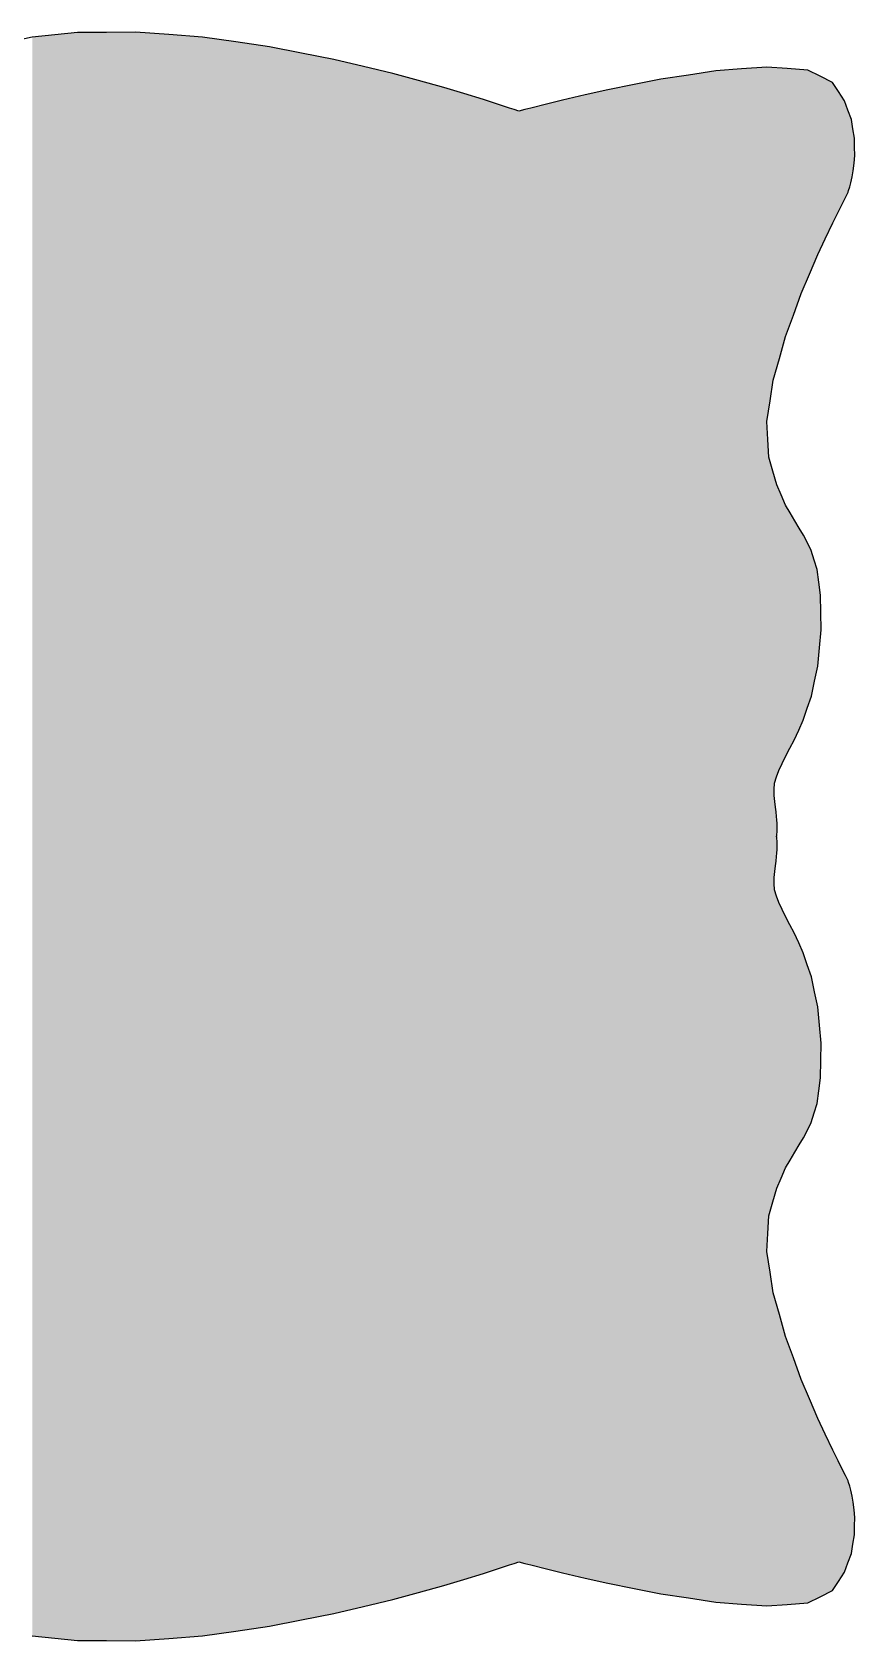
# Model space of a CAD drawing. Extents: x 1.2 to 34.4, y 1.2 to 34.1.
# Drawn here: x 17.61 to 34.42, y 1.2 to 34.08 of the extents above; entities that cross this region are included whole.
import ezdxf

# ---------------------------------------------------------------- set-up
doc = ezdxf.new("R2010")
doc.units = 0
doc.layers.add('LAYER_1', color=7, linetype='CONTINUOUS')

# ---------------------------------------------------------------- blocks, each defined once
blk = doc.blocks.new('*U2')
at = {"layer": 'LAYER_1', "color": 7}
for points in [[(18.07, 1.253), (17.607, 33.978), (18.07, 34.025)], [(17.607, 1.3), (17.607, 33.978), (18.07, 1.253)], [(18.534, 1.206), (18.07, 34.025), (18.534, 34.071)], [(18.07, 1.253), (18.07, 34.025), (18.534, 1.206)], [(19.127, 1.202), (18.534, 34.071), (19.127, 34.076)], [(18.534, 1.206), (18.534, 34.071), (19.127, 1.202)], [(19.72, 1.198), (19.127, 34.076), (19.72, 34.08)], [(19.127, 1.202), (19.127, 34.076), (19.72, 1.198)], [(19.72, 1.198), (19.72, 34.08), (20.402, 1.248)], [(20.402, 1.248), (19.72, 34.08), (20.402, 34.03)], [(20.402, 1.248), (20.402, 34.03), (21.084, 1.298)], [(21.084, 1.298), (20.402, 34.03), (21.084, 33.98)], [(21.084, 1.298), (21.084, 33.98), (21.769, 1.396)], [(21.769, 1.396), (21.084, 33.98), (21.769, 33.881)], [(21.769, 1.396), (21.769, 33.881), (22.453, 1.495)], [(22.453, 1.495), (21.769, 33.881), (22.453, 33.783)], [(22.453, 1.495), (22.453, 33.783), (23.112, 1.625)], [(23.112, 1.625), (22.453, 33.783), (23.112, 33.652)], [(23.112, 1.625), (23.112, 33.652), (23.771, 1.756)], [(23.771, 1.756), (23.112, 33.652), (23.771, 33.522)], [(23.771, 1.756), (23.771, 33.522), (24.374, 1.9)], [(24.374, 1.9), (23.771, 33.522), (24.374, 33.377)], [(24.374, 1.9), (24.374, 33.377), (24.978, 2.045)], [(24.978, 2.045), (24.374, 33.377), (24.978, 33.233)], [(24.978, 2.045), (24.978, 33.233), (25.498, 2.188)], [(25.498, 2.188), (24.978, 33.233), (25.498, 33.09)], [(31.578, 1.989), (31.015, 33.204), (31.578, 33.289)], [(32.098, 1.95), (31.578, 33.289), (32.098, 33.328)], [(31.578, 1.989), (31.578, 33.289), (32.098, 1.95)], [(32.618, 1.912), (32.098, 33.328), (32.618, 33.366)], [(32.098, 1.95), (32.098, 33.328), (32.618, 1.912)], [(32.618, 1.912), (32.618, 33.366), (32.619, 1.912)], [(32.619, 1.912), (32.618, 33.366), (32.619, 33.366)], [(32.619, 26.12), (32.619, 33.366), (32.64, 26.259)], [(32.64, 26.259), (32.619, 33.366), (32.64, 33.365)], [(32.64, 26.259), (32.64, 33.365), (32.661, 26.397)], [(32.661, 26.397), (32.64, 33.365), (32.661, 33.363)], [(32.661, 26.397), (32.661, 33.363), (32.683, 26.542)], [(32.683, 26.542), (32.661, 33.363), (32.683, 33.361)], [(32.683, 26.542), (32.683, 33.361), (32.741, 26.92)], [(32.741, 26.92), (32.683, 33.361), (32.741, 33.357)], [(32.741, 26.92), (32.741, 33.357), (32.748, 26.965)], [(32.748, 26.965), (32.741, 33.357), (32.748, 33.356)], [(32.748, 26.965), (32.748, 33.356), (32.765, 27.024)], [(32.765, 27.024), (32.748, 33.356), (32.765, 33.355)], [(32.765, 27.024), (32.765, 33.355), (32.769, 27.039)], [(32.769, 27.039), (32.765, 33.355), (32.769, 33.355)], [(32.769, 27.039), (32.769, 33.355), (32.773, 27.053)], [(32.773, 27.053), (32.769, 33.355), (32.773, 33.354)], [(32.773, 27.053), (32.773, 33.354), (32.781, 27.081)], [(32.781, 27.081), (32.773, 33.354), (32.781, 33.354)], [(32.781, 27.081), (32.781, 33.354), (32.797, 27.138)], [(32.797, 27.138), (32.781, 33.354), (32.797, 33.353)], [(32.797, 27.138), (32.797, 33.353), (32.807, 27.173)], [(32.807, 27.173), (32.797, 33.353), (32.807, 33.352)], [(32.807, 27.173), (32.807, 33.352), (32.817, 27.208)], [(32.817, 27.208), (32.807, 33.352), (32.817, 33.351)], [(32.817, 27.208), (32.817, 33.351), (32.817, 27.208)], [(32.817, 27.208), (32.817, 33.351), (32.817, 33.351)], [(32.817, 27.208), (32.817, 33.351), (32.817, 27.209)], [(32.817, 27.209), (32.817, 33.351), (32.817, 33.351)], [(32.817, 27.209), (32.817, 33.351), (32.818, 27.212)], [(32.818, 27.212), (32.817, 33.351), (32.818, 33.351)], [(32.818, 27.212), (32.818, 33.351), (32.819, 27.215)], [(32.819, 27.215), (32.818, 33.351), (32.819, 33.351)], [(32.819, 27.215), (32.819, 33.351), (32.821, 27.223)], [(32.821, 27.223), (32.819, 33.351), (32.821, 33.351)], [(32.821, 27.223), (32.821, 33.351), (32.822, 27.227)], [(32.822, 27.227), (32.821, 33.351), (32.822, 33.351)], [(32.822, 27.227), (32.822, 33.351), (32.822, 27.227)], [(32.822, 27.227), (32.822, 33.351), (32.822, 33.351)], [(32.822, 27.227), (32.822, 33.351), (32.823, 27.231)], [(32.823, 27.231), (32.822, 33.351), (32.823, 33.351)], [(32.823, 27.231), (32.823, 33.351), (32.825, 27.239)], [(32.825, 27.239), (32.823, 33.351), (32.825, 33.35)], [(32.825, 27.239), (32.825, 33.35), (32.827, 27.245)], [(32.827, 27.245), (32.825, 33.35), (32.827, 33.35)], [(32.827, 27.245), (32.827, 33.35), (32.828, 27.247)], [(32.828, 27.247), (32.827, 33.35), (32.828, 33.35)], [(32.828, 27.247), (32.828, 33.35), (32.828, 27.25)], [(32.828, 27.25), (32.828, 33.35), (32.828, 33.35)], [(32.828, 27.25), (32.828, 33.35), (32.829, 27.251)], [(32.829, 27.251), (32.828, 33.35), (32.829, 33.35)], [(32.829, 27.251), (32.829, 33.35), (32.83, 27.255)], [(32.83, 27.255), (32.829, 33.35), (32.83, 33.35)], [(32.83, 27.255), (32.83, 33.35), (32.86, 27.364)], [(32.86, 27.364), (32.83, 33.35), (32.86, 33.348)], [(32.86, 27.364), (32.86, 33.348), (32.874, 27.412)], [(32.874, 27.412), (32.86, 33.348), (32.874, 33.347)], [(32.874, 27.412), (32.874, 33.347), (32.912, 27.549)], [(32.912, 27.549), (32.874, 33.347), (32.912, 33.344)], [(32.912, 27.549), (32.912, 33.344), (32.931, 27.617)], [(32.931, 27.617), (32.912, 33.344), (32.931, 33.342)], [(32.931, 27.617), (32.931, 33.342), (32.999, 27.859)], [(32.999, 27.859), (32.931, 33.342), (32.999, 33.337)], [(32.999, 27.859), (32.999, 33.337), (33.002, 27.868)], [(33.002, 27.868), (32.999, 33.337), (33.002, 33.337)], [(33.002, 27.868), (33.002, 33.337), (33.002, 27.868)], [(33.002, 27.868), (33.002, 33.337), (33.002, 33.337)], [(33.002, 27.868), (33.002, 33.337), (33.035, 27.957)], [(33.035, 27.957), (33.002, 33.337), (33.035, 33.335)], [(33.035, 27.957), (33.035, 33.335), (33.09, 28.107)], [(33.09, 28.107), (33.035, 33.335), (33.09, 33.331)], [(33.09, 28.107), (33.09, 33.331), (33.096, 28.124)], [(33.096, 28.124), (33.09, 33.331), (33.096, 33.33)], [(33.096, 28.124), (33.096, 33.33), (33.159, 28.298)], [(33.159, 28.298), (33.096, 33.33), (33.159, 33.325)], [(33.159, 28.298), (33.159, 33.325), (33.177, 28.346)], [(33.177, 28.346), (33.159, 33.325), (33.177, 33.324)], [(33.177, 28.346), (33.177, 33.324), (33.189, 28.38)], [(33.189, 28.38), (33.177, 33.324), (33.189, 33.323)], [(33.189, 28.38), (33.189, 33.323), (33.268, 28.597)], [(33.268, 28.597), (33.189, 33.323), (33.268, 33.317)], [(33.268, 28.597), (33.268, 33.317), (33.279, 28.625)], [(33.279, 28.625), (33.268, 33.317), (33.279, 33.316)], [(33.279, 28.625), (33.279, 33.316), (33.319, 28.737)], [(33.319, 28.737), (33.279, 33.316), (33.319, 33.313)], [(33.319, 28.737), (33.319, 33.313), (33.359, 28.832)], [(33.359, 28.832), (33.319, 33.313), (33.359, 33.31)], [(33.359, 28.832), (33.359, 33.31), (33.368, 28.852)], [(33.368, 28.852), (33.359, 33.31), (33.368, 33.31)], [(33.368, 28.852), (33.368, 33.31), (33.443, 29.029)], [(33.443, 29.029), (33.368, 33.31), (33.443, 33.304)], [(33.443, 29.029), (33.443, 33.304), (33.446, 29.036)], [(33.446, 29.036), (33.443, 33.304), (33.446, 33.304)], [(33.446, 29.036), (33.446, 33.304), (33.452, 29.049)], [(33.452, 29.049), (33.446, 33.304), (33.452, 33.303)], [(33.452, 29.049), (33.452, 33.303), (33.489, 29.136)], [(33.489, 29.136), (33.452, 33.303), (33.489, 33.285)], [(33.489, 29.136), (33.489, 33.285), (33.525, 29.221)], [(33.525, 29.221), (33.489, 33.285), (33.525, 33.267)], [(33.525, 29.221), (33.525, 33.267), (33.527, 29.227)], [(33.527, 29.227), (33.525, 33.267), (33.527, 33.266)], [(33.527, 29.227), (33.527, 33.266), (33.585, 29.364)], [(33.585, 29.364), (33.527, 33.266), (33.585, 33.237)], [(33.585, 29.364), (33.585, 33.237), (33.592, 29.379)], [(33.592, 29.379), (33.585, 33.237), (33.592, 33.234)], [(33.592, 29.379), (33.592, 33.234), (33.646, 29.506)], [(33.646, 29.506), (33.592, 33.234), (33.646, 33.207)], [(25.498, 2.188), (25.498, 33.09), (26.017, 2.33)], [(26.017, 2.33), (25.498, 33.09), (26.017, 32.948)], [(26.017, 2.33), (26.017, 32.948), (26.424, 2.453)], [(26.424, 2.453), (26.017, 32.948), (26.424, 32.825)], [(29.367, 2.373), (28.903, 32.798), (29.367, 32.904)], [(29.91, 2.266), (29.367, 32.904), (29.91, 33.012)], [(29.367, 2.373), (29.367, 32.904), (29.91, 2.266)], [(30.453, 2.159), (29.91, 33.012), (30.453, 33.119)], [(29.91, 2.266), (29.91, 33.012), (30.453, 2.159)], [(31.015, 2.074), (30.453, 33.119), (31.015, 33.204)], [(30.453, 2.159), (30.453, 33.119), (31.015, 2.074)], [(31.015, 2.074), (31.015, 33.204), (31.578, 1.989)], [(33.646, 29.506), (33.646, 33.207), (33.657, 29.532)], [(33.657, 29.532), (33.646, 33.207), (33.657, 33.202)], [(33.657, 29.532), (33.657, 33.202), (33.658, 29.534)], [(33.658, 29.534), (33.657, 33.202), (33.658, 33.201)], [(33.658, 29.534), (33.658, 33.201), (33.682, 29.585)], [(33.682, 29.585), (33.658, 33.201), (33.682, 33.189)], [(33.682, 29.585), (33.682, 33.189), (33.691, 29.604)], [(33.691, 29.604), (33.682, 33.189), (33.691, 33.185)], [(33.691, 29.604), (33.691, 33.185), (33.705, 29.634)], [(33.705, 29.634), (33.691, 33.185), (33.705, 33.178)], [(33.705, 29.634), (33.705, 33.178), (33.717, 29.66)], [(33.717, 29.66), (33.705, 33.178), (33.717, 33.172)], [(33.717, 29.66), (33.717, 33.172), (33.721, 29.668)], [(33.721, 29.668), (33.717, 33.172), (33.721, 33.17)], [(33.721, 29.668), (33.721, 33.17), (33.725, 29.676)], [(33.725, 29.676), (33.721, 33.17), (33.725, 33.168)], [(33.725, 29.676), (33.725, 33.168), (33.811, 29.859)], [(33.811, 29.859), (33.725, 33.168), (33.811, 33.125)], [(33.811, 29.859), (33.811, 33.125), (33.958, 30.173)], [(33.958, 30.173), (33.811, 33.125), (33.958, 33.052)], [(33.958, 30.173), (33.958, 33.052), (33.963, 30.184)], [(33.963, 30.184), (33.958, 33.052), (33.963, 33.044)], [(33.963, 30.184), (33.963, 33.044), (34.074, 30.403)], [(34.074, 30.403), (33.963, 33.044), (34.074, 32.875)], [(26.424, 2.453), (26.424, 32.825), (26.831, 2.575)], [(26.831, 2.575), (26.424, 32.825), (26.831, 32.702)], [(26.831, 2.575), (26.831, 32.702), (27.097, 2.662)], [(27.097, 2.662), (26.831, 32.702), (27.097, 32.616)], [(27.097, 2.662), (27.097, 32.616), (27.362, 2.748)], [(27.362, 2.748), (27.097, 32.616), (27.362, 32.53)], [(28.117, 2.667), (27.794, 32.53), (28.117, 32.611)], [(28.44, 2.586), (28.117, 32.611), (28.44, 32.692)], [(28.117, 2.667), (28.117, 32.611), (28.44, 2.586)], [(28.903, 2.48), (28.44, 32.692), (28.903, 32.798)], [(28.44, 2.586), (28.44, 32.692), (28.903, 2.48)], [(28.903, 2.48), (28.903, 32.798), (29.367, 2.373)], [(34.074, 30.403), (34.074, 32.875), (34.08, 30.416)], [(34.08, 30.416), (34.074, 32.875), (34.08, 32.866)], [(34.08, 30.416), (34.08, 32.866), (34.184, 30.622)], [(34.184, 30.622), (34.08, 32.866), (34.184, 32.707)], [(34.184, 30.622), (34.184, 32.707), (34.202, 30.657)], [(34.202, 30.657), (34.184, 32.707), (34.202, 32.679)], [(34.202, 30.657), (34.202, 32.679), (34.227, 30.703)], [(34.227, 30.703), (34.202, 32.679), (34.227, 32.613)], [(34.227, 30.703), (34.227, 32.613), (34.269, 30.783)], [(34.269, 30.783), (34.227, 32.613), (34.269, 32.499)], [(27.362, 2.748), (27.362, 32.53), (27.457, 2.78)], [(27.457, 2.78), (27.362, 32.53), (27.457, 32.498)], [(27.457, 2.78), (27.457, 32.498), (27.552, 2.813)], [(27.552, 2.813), (27.457, 32.498), (27.552, 32.465)], [(27.673, 2.78), (27.552, 32.465), (27.673, 32.497)], [(27.552, 2.813), (27.552, 32.465), (27.673, 2.78)], [(27.794, 2.748), (27.673, 32.497), (27.794, 32.53)], [(27.673, 2.78), (27.673, 32.497), (27.794, 2.748)], [(27.794, 2.748), (27.794, 32.53), (28.117, 2.667)], [(34.269, 30.783), (34.269, 32.499), (34.274, 30.797)], [(34.274, 30.797), (34.269, 32.499), (34.274, 32.486)], [(34.274, 30.797), (34.274, 32.486), (34.279, 30.812)], [(34.279, 30.812), (34.274, 32.486), (34.279, 32.472)], [(34.279, 30.812), (34.279, 32.472), (34.289, 30.841)], [(34.289, 30.841), (34.279, 32.472), (34.289, 32.446)], [(34.289, 30.841), (34.289, 32.446), (34.311, 30.922)], [(34.311, 30.922), (34.289, 32.446), (34.311, 32.385)], [(34.311, 30.922), (34.311, 32.385), (34.334, 31.002)], [(34.334, 31.002), (34.311, 32.385), (34.334, 32.325)], [(34.334, 31.002), (34.334, 32.325), (34.346, 31.063)], [(34.346, 31.063), (34.334, 32.325), (34.346, 32.292)], [(34.346, 31.063), (34.346, 32.292), (34.358, 31.125)], [(34.358, 31.125), (34.346, 32.292), (34.358, 32.219)], [(34.358, 31.125), (34.358, 32.219), (34.378, 31.223)], [(34.378, 31.223), (34.358, 32.219), (34.378, 32.102)], [(34.378, 31.223), (34.378, 32.102), (34.383, 31.248)], [(34.383, 31.248), (34.378, 32.102), (34.383, 32.073)], [(34.383, 31.248), (34.383, 32.073), (34.399, 31.402)], [(34.399, 31.402), (34.383, 32.073), (34.399, 31.977)], [(34.399, 31.402), (34.399, 31.977), (34.41, 31.506)], [(34.41, 31.506), (34.399, 31.977), (34.41, 31.912)], [(34.41, 31.506), (34.41, 31.912), (34.412, 31.532)], [(34.412, 31.532), (34.41, 31.912), (34.412, 31.735)], [(34.412, 31.532), (34.412, 31.735), (34.415, 31.557)], [(32.619, 9.158), (32.619, 26.12), (32.64, 9.523)], [(32.64, 9.523), (32.619, 26.12), (32.64, 25.755)], [(32.64, 9.523), (32.64, 25.755), (32.661, 9.888)], [(32.661, 9.888), (32.64, 25.755), (32.661, 25.39)], [(32.661, 9.888), (32.661, 25.39), (32.683, 9.966)], [(32.683, 9.966), (32.661, 25.39), (32.683, 25.312)], [(32.683, 9.966), (32.683, 25.312), (32.741, 10.168)], [(32.741, 10.168), (32.683, 25.312), (32.741, 25.11)], [(32.741, 10.168), (32.741, 25.11), (32.748, 10.192)], [(32.748, 10.192), (32.741, 25.11), (32.748, 25.086)], [(32.748, 10.192), (32.748, 25.086), (32.765, 10.25)], [(32.765, 10.25), (32.748, 25.086), (32.765, 25.028)], [(32.765, 18.475), (32.765, 25.028), (32.769, 18.602)], [(32.769, 18.602), (32.765, 25.028), (32.769, 25.014)], [(32.769, 18.602), (32.769, 25.014), (32.773, 18.73)], [(32.773, 18.73), (32.769, 25.014), (32.773, 24.999)], [(32.773, 18.73), (32.773, 24.999), (32.781, 18.753)], [(32.781, 18.753), (32.773, 24.999), (32.781, 24.972)], [(32.781, 18.753), (32.781, 24.972), (32.797, 18.801)], [(32.797, 18.801), (32.781, 24.972), (32.797, 24.916)], [(32.797, 18.801), (32.797, 24.916), (32.807, 18.83)], [(32.807, 18.83), (32.797, 24.916), (32.807, 24.882)], [(32.807, 18.83), (32.807, 24.882), (32.817, 18.859)], [(32.817, 18.859), (32.807, 24.882), (32.817, 24.848)], [(32.817, 18.859), (32.817, 24.848), (32.817, 18.86)], [(32.817, 18.86), (32.817, 24.848), (32.817, 24.848)], [(32.817, 18.86), (32.817, 24.848), (32.817, 18.86)], [(32.817, 18.86), (32.817, 24.848), (32.817, 24.847)], [(32.817, 18.86), (32.817, 24.847), (32.818, 18.862)], [(32.818, 18.862), (32.817, 24.847), (32.818, 24.845)], [(32.818, 18.862), (32.818, 24.845), (32.819, 18.865)], [(32.819, 18.865), (32.818, 24.845), (32.819, 24.841)], [(32.819, 18.865), (32.819, 24.841), (32.821, 18.872)], [(32.821, 18.872), (32.819, 24.841), (32.821, 24.833)], [(32.821, 18.872), (32.821, 24.833), (32.822, 18.875)], [(32.822, 18.875), (32.821, 24.833), (32.822, 24.83)], [(32.822, 18.875), (32.822, 24.83), (32.822, 18.875)], [(32.822, 18.875), (32.822, 24.83), (32.822, 24.83)], [(32.822, 18.875), (32.822, 24.83), (32.823, 18.879)], [(32.823, 18.879), (32.822, 24.83), (32.823, 24.827)], [(32.823, 18.879), (32.823, 24.827), (32.825, 18.885)], [(32.825, 18.885), (32.823, 24.827), (32.825, 24.822)], [(32.825, 18.885), (32.825, 24.822), (32.827, 18.89)], [(32.827, 18.89), (32.825, 24.822), (32.827, 24.818)], [(32.827, 18.89), (32.827, 24.818), (32.828, 18.892)], [(32.828, 18.892), (32.827, 24.818), (32.828, 24.817)], [(32.828, 18.892), (32.828, 24.817), (32.828, 18.894)], [(32.828, 18.894), (32.828, 24.817), (32.828, 24.815)], [(32.828, 18.894), (32.828, 24.815), (32.829, 18.895)], [(32.829, 18.895), (32.828, 24.815), (32.829, 24.814)], [(32.829, 18.895), (32.829, 24.814), (32.83, 18.898)], [(32.83, 18.898), (32.829, 24.814), (32.83, 24.812)], [(32.83, 18.898), (32.83, 24.812), (32.86, 18.989)], [(32.86, 18.989), (32.83, 24.812), (32.86, 24.742)], [(32.86, 18.989), (32.86, 24.742), (32.874, 19.017)], [(32.874, 19.017), (32.86, 24.742), (32.874, 24.711)], [(32.874, 19.017), (32.874, 24.711), (32.912, 19.094)], [(32.912, 19.094), (32.874, 24.711), (32.912, 24.622)], [(32.912, 19.094), (32.912, 24.622), (32.931, 19.132)], [(32.931, 19.132), (32.912, 24.622), (32.931, 24.578)], [(32.931, 19.132), (32.931, 24.578), (32.999, 19.268)], [(32.999, 19.268), (32.931, 24.578), (32.999, 24.423)], [(32.999, 19.268), (32.999, 24.423), (33.002, 19.275)], [(33.002, 19.275), (32.999, 24.423), (33.002, 24.415)], [(33.002, 19.275), (33.002, 24.415), (33.002, 19.275)], [(33.002, 19.275), (33.002, 24.415), (33.002, 24.415)], [(33.002, 19.275), (33.002, 24.415), (33.035, 19.337)], [(33.035, 19.337), (33.002, 24.415), (33.035, 24.358)], [(33.035, 19.337), (33.035, 24.358), (33.09, 19.442)], [(33.09, 19.442), (33.035, 24.358), (33.09, 24.263)], [(33.09, 19.442), (33.09, 24.263), (33.096, 19.454)], [(33.096, 19.454), (33.09, 24.263), (33.096, 24.252)], [(33.096, 19.454), (33.096, 24.252), (33.159, 19.576)], [(33.159, 19.576), (33.096, 24.252), (33.159, 24.142)], [(33.159, 19.576), (33.159, 24.142), (33.177, 19.609)], [(33.177, 19.609), (33.159, 24.142), (33.177, 24.111)], [(33.177, 19.609), (33.177, 24.111), (33.189, 19.637)], [(33.189, 19.637), (33.177, 24.111), (33.189, 24.089)], [(33.189, 19.637), (33.189, 24.089), (33.268, 19.811)], [(33.268, 19.811), (33.189, 24.089), (33.268, 23.961)], [(33.268, 19.811), (33.268, 23.961), (33.279, 19.835)], [(33.279, 19.835), (33.268, 23.961), (33.279, 23.944)], [(33.279, 19.835), (33.279, 23.944), (33.319, 19.925)], [(33.319, 19.925), (33.279, 23.944), (33.319, 23.877)], [(33.319, 19.925), (33.319, 23.877), (33.359, 20.014)], [(33.359, 20.014), (33.319, 23.877), (33.359, 23.812)], [(33.359, 20.014), (33.359, 23.812), (33.368, 20.039)], [(33.368, 20.039), (33.359, 23.812), (33.368, 23.798)], [(33.368, 20.039), (33.368, 23.798), (33.443, 20.262)], [(33.443, 20.262), (33.368, 23.798), (33.443, 23.648)], [(33.443, 20.262), (33.443, 23.648), (33.446, 20.271)], [(33.446, 20.271), (33.443, 23.648), (33.446, 23.641)], [(33.446, 20.271), (33.446, 23.641), (33.452, 20.287)], [(33.452, 20.287), (33.446, 23.641), (33.452, 23.631)], [(33.452, 20.287), (33.452, 23.631), (33.489, 20.395)], [(33.489, 20.395), (33.452, 23.631), (33.489, 23.557)], [(33.489, 20.395), (33.489, 23.557), (33.525, 20.503)], [(33.525, 20.503), (33.489, 23.557), (33.525, 23.485)], [(33.525, 20.503), (33.525, 23.485), (33.527, 20.51)], [(33.527, 20.51), (33.525, 23.485), (33.527, 23.478)], [(33.527, 20.51), (33.527, 23.478), (33.585, 20.784)], [(33.585, 20.784), (33.527, 23.478), (33.585, 23.29)], [(33.585, 20.784), (33.585, 23.29), (33.592, 20.815)], [(33.592, 20.815), (33.585, 23.29), (33.592, 23.269)], [(33.592, 20.815), (33.592, 23.269), (33.646, 21.069)], [(33.646, 21.069), (33.592, 23.269), (33.646, 23.096)], [(33.646, 21.069), (33.646, 23.096), (33.657, 21.12)], [(33.657, 21.12), (33.646, 23.096), (33.657, 23.017)], [(33.657, 21.12), (33.657, 23.017), (33.658, 21.132)], [(33.658, 21.132), (33.657, 23.017), (33.658, 23.009)], [(33.658, 21.132), (33.658, 23.009), (33.682, 21.393)], [(33.682, 21.393), (33.658, 23.009), (33.682, 22.835)], [(33.682, 21.393), (33.682, 22.835), (33.691, 21.493)], [(33.691, 21.493), (33.682, 22.835), (33.691, 22.768)], [(33.691, 21.493), (33.691, 22.768), (33.705, 21.65)], [(33.705, 21.65), (33.691, 22.768), (33.705, 22.664)], [(33.705, 21.65), (33.705, 22.664), (33.717, 21.784)], [(33.717, 21.784), (33.705, 22.664), (33.717, 22.574)], [(33.717, 21.784), (33.717, 22.574), (33.721, 21.825)], [(33.721, 21.825), (33.717, 22.574), (33.721, 22.22)], [(33.721, 21.825), (33.721, 22.22), (33.725, 21.865)], [(32.765, 16.803), (32.765, 18.475), (32.769, 16.833)], [(32.769, 16.833), (32.765, 18.475), (32.769, 18.444)], [(32.769, 16.833), (32.769, 18.444), (32.773, 16.864)], [(32.773, 16.864), (32.769, 18.444), (32.773, 18.414)], [(32.773, 16.864), (32.773, 18.414), (32.781, 16.921)], [(32.781, 16.921), (32.773, 18.414), (32.781, 18.357)], [(32.781, 16.921), (32.781, 18.357), (32.797, 17.038)], [(32.797, 17.038), (32.781, 18.357), (32.797, 18.239)], [(32.797, 17.038), (32.797, 18.239), (32.807, 17.132)], [(32.807, 17.132), (32.797, 18.239), (32.807, 18.145)], [(32.807, 17.132), (32.807, 18.145), (32.817, 17.224)], [(32.817, 17.224), (32.807, 18.145), (32.817, 18.053)], [(32.817, 17.639), (32.817, 18.053), (32.817, 17.639)], [(32.817, 17.639), (32.817, 18.053), (32.817, 18.052)], [(32.817, 17.639), (32.817, 18.052), (32.817, 17.64)], [(32.817, 17.64), (32.817, 18.052), (32.817, 18.051)], [(32.817, 17.64), (32.817, 18.051), (32.818, 17.643)], [(32.818, 17.643), (32.817, 18.051), (32.818, 18.04)], [(32.818, 17.643), (32.818, 18.04), (32.819, 17.646)], [(32.819, 17.646), (32.818, 18.04), (32.819, 18.025)], [(32.819, 17.646), (32.819, 18.025), (32.821, 17.659)], [(32.821, 17.659), (32.819, 18.025), (32.821, 17.993)], [(32.821, 17.659), (32.821, 17.993), (32.822, 17.665)], [(32.822, 17.665), (32.821, 17.993), (32.822, 17.979)], [(32.822, 17.665), (32.822, 17.979), (32.822, 17.665)], [(32.822, 17.665), (32.822, 17.979), (32.822, 17.978)], [(32.822, 17.665), (32.822, 17.978), (32.823, 17.672)], [(32.823, 17.672), (32.822, 17.978), (32.823, 17.96)], [(32.823, 17.672), (32.823, 17.96), (32.825, 17.696)], [(32.825, 17.696), (32.823, 17.96), (32.825, 17.928)], [(32.825, 17.696), (32.825, 17.928), (32.827, 17.713)], [(32.827, 17.713), (32.825, 17.928), (32.827, 17.905)], [(32.827, 17.713), (32.827, 17.905), (32.828, 17.72)], [(32.828, 17.72), (32.827, 17.905), (32.828, 17.878)], [(32.828, 17.72), (32.828, 17.878), (32.828, 17.745)], [(32.828, 17.745), (32.828, 17.878), (32.828, 17.851)], [(32.828, 17.745), (32.828, 17.851), (32.829, 17.758)], [(32.829, 17.758), (32.828, 17.851), (32.829, 17.837)], [(32.829, 17.758), (32.829, 17.837), (32.83, 17.796)], [(32.817, 17.224), (32.817, 17.639), (32.817, 17.226)], [(32.817, 17.226), (32.817, 17.639), (32.817, 17.638)], [(32.817, 17.226), (32.817, 17.638), (32.817, 17.227)], [(32.817, 17.227), (32.817, 17.638), (32.817, 17.638)], [(32.817, 17.227), (32.817, 17.638), (32.818, 17.238)], [(32.818, 17.238), (32.817, 17.638), (32.818, 17.635)], [(32.818, 17.238), (32.818, 17.635), (32.819, 17.253)], [(32.819, 17.253), (32.818, 17.635), (32.819, 17.631)], [(32.819, 17.253), (32.819, 17.631), (32.821, 17.285)], [(32.821, 17.285), (32.819, 17.631), (32.821, 17.619)], [(32.821, 17.285), (32.821, 17.619), (32.822, 17.299)], [(32.822, 17.299), (32.821, 17.619), (32.822, 17.613)], [(32.822, 17.299), (32.822, 17.613), (32.822, 17.3)], [(32.822, 17.3), (32.822, 17.613), (32.822, 17.613)], [(32.822, 17.3), (32.822, 17.613), (32.823, 17.318)], [(32.823, 17.318), (32.822, 17.613), (32.823, 17.606)], [(32.823, 17.318), (32.823, 17.606), (32.825, 17.35)], [(32.825, 17.35), (32.823, 17.606), (32.825, 17.582)], [(32.825, 17.35), (32.825, 17.582), (32.827, 17.373)], [(32.827, 17.373), (32.825, 17.582), (32.827, 17.565)], [(32.827, 17.373), (32.827, 17.565), (32.828, 17.4)], [(32.828, 17.4), (32.827, 17.565), (32.828, 17.557)], [(32.828, 17.4), (32.828, 17.557), (32.828, 17.427)], [(32.828, 17.427), (32.828, 17.557), (32.828, 17.532)], [(32.828, 17.427), (32.828, 17.532), (32.829, 17.441)], [(32.829, 17.441), (32.828, 17.532), (32.829, 17.519)], [(32.829, 17.441), (32.829, 17.519), (32.83, 17.481)], [(32.765, 10.25), (32.765, 16.803), (32.769, 10.264)], [(32.769, 10.264), (32.765, 16.803), (32.769, 16.675)], [(32.769, 10.264), (32.769, 16.675), (32.773, 10.279)], [(32.773, 10.279), (32.769, 16.675), (32.773, 16.548)], [(32.773, 10.279), (32.773, 16.548), (32.781, 10.306)], [(32.781, 10.306), (32.773, 16.548), (32.781, 16.525)], [(32.781, 10.306), (32.781, 16.525), (32.797, 10.361)], [(32.797, 10.361), (32.781, 16.525), (32.797, 16.477)], [(32.797, 10.361), (32.797, 16.477), (32.807, 10.396)], [(32.807, 10.396), (32.797, 16.477), (32.807, 16.447)], [(32.807, 10.396), (32.807, 16.447), (32.817, 10.43)], [(32.817, 10.43), (32.807, 16.447), (32.817, 16.419)], [(32.817, 10.43), (32.817, 16.419), (32.817, 10.43)], [(32.817, 10.43), (32.817, 16.419), (32.817, 16.418)], [(32.817, 10.43), (32.817, 16.418), (32.817, 10.43)], [(32.817, 10.43), (32.817, 16.418), (32.817, 16.418)], [(32.817, 10.43), (32.817, 16.418), (32.818, 10.433)], [(32.818, 10.433), (32.817, 16.418), (32.818, 16.415)], [(32.818, 10.433), (32.818, 16.415), (32.819, 10.437)], [(32.819, 10.437), (32.818, 16.415), (32.819, 16.412)], [(32.819, 10.437), (32.819, 16.412), (32.821, 10.445)], [(32.821, 10.445), (32.819, 16.412), (32.821, 16.406)], [(32.821, 10.445), (32.821, 16.406), (32.822, 10.448)], [(32.822, 10.448), (32.821, 16.406), (32.822, 16.403)], [(32.822, 10.448), (32.822, 16.403), (32.822, 10.448)], [(32.822, 10.448), (32.822, 16.403), (32.822, 16.403)], [(32.822, 10.448), (32.822, 16.403), (32.823, 10.451)], [(32.823, 10.451), (32.822, 16.403), (32.823, 16.399)], [(32.823, 10.451), (32.823, 16.399), (32.825, 10.456)], [(32.825, 10.456), (32.823, 16.399), (32.825, 16.392)], [(32.825, 10.456), (32.825, 16.392), (32.827, 10.46)], [(32.827, 10.46), (32.825, 16.392), (32.827, 16.388)], [(32.827, 10.46), (32.827, 16.388), (32.828, 10.461)], [(32.828, 10.461), (32.827, 16.388), (32.828, 16.386)], [(32.828, 10.461), (32.828, 16.386), (32.828, 10.463)], [(32.828, 10.463), (32.828, 16.386), (32.828, 16.384)], [(32.828, 10.463), (32.828, 16.384), (32.829, 10.464)], [(32.829, 10.464), (32.828, 16.384), (32.829, 16.383)], [(32.829, 10.464), (32.829, 16.383), (32.83, 10.466)], [(32.83, 10.466), (32.829, 16.383), (32.83, 16.379)], [(32.83, 10.466), (32.83, 16.379), (32.86, 10.536)], [(32.86, 10.536), (32.83, 16.379), (32.86, 16.288)], [(32.86, 10.536), (32.86, 16.288), (32.874, 10.567)], [(32.874, 10.567), (32.86, 16.288), (32.874, 16.261)], [(32.874, 10.567), (32.874, 16.261), (32.912, 10.655)], [(32.912, 10.655), (32.874, 16.261), (32.912, 16.184)], [(32.912, 10.655), (32.912, 16.184), (32.931, 10.7)], [(32.931, 10.7), (32.912, 16.184), (32.931, 16.145)], [(32.931, 10.7), (32.931, 16.145), (32.999, 10.855)], [(32.999, 10.855), (32.931, 16.145), (32.999, 16.009)], [(32.999, 10.855), (32.999, 16.009), (33.002, 10.863)], [(33.002, 10.863), (32.999, 16.009), (33.002, 16.003)], [(33.002, 10.863), (33.002, 16.003), (33.002, 10.863)], [(33.002, 10.863), (33.002, 16.003), (33.002, 16.002)], [(33.002, 10.863), (33.002, 16.002), (33.035, 10.92)], [(33.035, 10.92), (33.002, 16.002), (33.035, 15.94)], [(33.035, 10.92), (33.035, 15.94), (33.09, 11.015)], [(33.09, 11.015), (33.035, 15.94), (33.09, 15.835)], [(33.09, 11.015), (33.09, 15.835), (33.096, 11.026)], [(33.096, 11.026), (33.09, 15.835), (33.096, 15.823)], [(33.096, 11.026), (33.096, 15.823), (33.159, 11.136)], [(33.159, 11.136), (33.096, 15.823), (33.159, 15.702)], [(33.159, 11.136), (33.159, 15.702), (33.177, 11.167)], [(33.177, 11.167), (33.159, 15.702), (33.177, 15.668)], [(33.177, 11.167), (33.177, 15.668), (33.189, 11.188)], [(33.189, 11.188), (33.177, 15.668), (33.189, 15.641)], [(33.189, 11.188), (33.189, 15.641), (33.268, 11.317)], [(33.268, 11.317), (33.189, 15.641), (33.268, 15.466)], [(33.268, 11.317), (33.268, 15.466), (33.279, 11.334)], [(33.279, 11.334), (33.268, 15.466), (33.279, 15.443)], [(33.279, 11.334), (33.279, 15.443), (33.319, 11.401)], [(33.319, 11.401), (33.279, 15.443), (33.319, 15.353)], [(33.319, 11.401), (33.319, 15.353), (33.359, 11.466)], [(33.359, 11.466), (33.319, 15.353), (33.359, 15.264)], [(33.359, 11.466), (33.359, 15.264), (33.368, 11.48)], [(33.368, 11.48), (33.359, 15.264), (33.368, 15.239)], [(33.368, 11.48), (33.368, 15.239), (33.443, 11.63)], [(33.443, 11.63), (33.368, 15.239), (33.443, 15.016)], [(33.443, 11.63), (33.443, 15.016), (33.446, 11.636)], [(33.446, 11.636), (33.443, 15.016), (33.446, 15.007)], [(33.446, 11.636), (33.446, 15.007), (33.452, 11.647)], [(33.452, 11.647), (33.446, 15.007), (33.452, 14.991)], [(33.452, 11.647), (33.452, 14.991), (33.489, 11.72)], [(33.489, 11.72), (33.452, 14.991), (33.489, 14.882)], [(33.489, 11.72), (33.489, 14.882), (33.525, 11.793)], [(33.525, 11.793), (33.489, 14.882), (33.525, 14.775)], [(33.525, 11.793), (33.525, 14.775), (33.527, 11.8)], [(33.527, 11.8), (33.525, 14.775), (33.527, 14.768)], [(33.527, 11.8), (33.527, 14.768), (33.585, 11.987)], [(33.585, 11.987), (33.527, 14.768), (33.585, 14.494)], [(33.585, 11.987), (33.585, 14.494), (33.592, 12.008)], [(33.592, 12.008), (33.585, 14.494), (33.592, 14.463)], [(33.592, 12.008), (33.592, 14.463), (33.646, 12.182)], [(33.646, 12.182), (33.592, 14.463), (33.646, 14.209)], [(33.646, 12.182), (33.646, 14.209), (33.657, 12.261)], [(33.657, 12.261), (33.646, 14.209), (33.657, 14.158)], [(33.657, 12.261), (33.657, 14.158), (33.658, 12.269)], [(33.658, 12.269), (33.657, 14.158), (33.658, 14.146)], [(33.658, 12.269), (33.658, 14.146), (33.682, 12.443)], [(33.682, 12.443), (33.658, 14.146), (33.682, 13.885)], [(33.682, 12.443), (33.682, 13.885), (33.691, 12.509)], [(33.691, 12.509), (33.682, 13.885), (33.691, 13.785)], [(33.691, 12.509), (33.691, 13.785), (33.705, 12.614)], [(33.705, 12.614), (33.691, 13.785), (33.705, 13.628)], [(33.705, 12.614), (33.705, 13.628), (33.717, 12.703)], [(33.717, 12.703), (33.705, 13.628), (33.717, 13.494)], [(33.717, 12.703), (33.717, 13.494), (33.721, 13.058)], [(33.721, 13.058), (33.717, 13.494), (33.721, 13.453)], [(33.721, 13.058), (33.721, 13.453), (33.725, 13.412)], [(32.619, 1.912), (32.619, 9.158), (32.64, 1.913)], [(32.64, 1.913), (32.619, 9.158), (32.64, 9.019)], [(32.64, 1.913), (32.64, 9.019), (32.661, 1.915)], [(32.661, 1.915), (32.64, 9.019), (32.661, 8.881)], [(32.661, 1.915), (32.661, 8.881), (32.683, 1.917)], [(32.683, 1.917), (32.661, 8.881), (32.683, 8.736)], [(32.683, 1.917), (32.683, 8.736), (32.741, 1.921)], [(32.741, 1.921), (32.683, 8.736), (32.741, 8.358)], [(32.741, 1.921), (32.741, 8.358), (32.748, 1.921)], [(32.748, 1.921), (32.741, 8.358), (32.748, 8.313)], [(32.748, 1.921), (32.748, 8.313), (32.765, 1.923)], [(32.765, 1.923), (32.748, 8.313), (32.765, 8.254)], [(32.765, 1.923), (32.765, 8.254), (32.769, 1.923)], [(32.769, 1.923), (32.765, 8.254), (32.769, 8.239)], [(32.769, 1.923), (32.769, 8.239), (32.773, 1.923)], [(32.773, 1.923), (32.769, 8.239), (32.773, 8.224)], [(32.773, 1.923), (32.773, 8.224), (32.781, 1.924)], [(32.781, 1.924), (32.773, 8.224), (32.781, 8.197)], [(32.781, 1.924), (32.781, 8.197), (32.797, 1.925)], [(32.797, 1.925), (32.781, 8.197), (32.797, 8.14)], [(32.797, 1.925), (32.797, 8.14), (32.807, 1.926)], [(32.807, 1.926), (32.797, 8.14), (32.807, 8.104)], [(32.807, 1.926), (32.807, 8.104), (32.817, 1.927)], [(32.817, 1.927), (32.807, 8.104), (32.817, 8.07)], [(32.817, 1.927), (32.817, 8.07), (32.817, 1.927)], [(32.817, 1.927), (32.817, 8.07), (32.817, 8.069)], [(32.817, 1.927), (32.817, 8.069), (32.817, 1.927)], [(32.817, 1.927), (32.817, 8.069), (32.817, 8.069)], [(32.817, 1.927), (32.817, 8.069), (32.818, 1.927)], [(32.818, 1.927), (32.817, 8.069), (32.818, 8.066)], [(32.818, 1.927), (32.818, 8.066), (32.819, 1.927)], [(32.819, 1.927), (32.818, 8.066), (32.819, 8.063)], [(32.819, 1.927), (32.819, 8.063), (32.821, 1.927)], [(32.821, 1.927), (32.819, 8.063), (32.821, 8.055)], [(32.821, 1.927), (32.821, 8.055), (32.822, 1.927)], [(32.822, 1.927), (32.821, 8.055), (32.822, 8.051)], [(32.822, 1.927), (32.822, 8.051), (32.822, 1.927)], [(32.822, 1.927), (32.822, 8.051), (32.822, 8.051)], [(32.822, 1.927), (32.822, 8.051), (32.823, 1.927)], [(32.823, 1.927), (32.822, 8.051), (32.823, 8.047)], [(32.823, 1.927), (32.823, 8.047), (32.825, 1.927)], [(32.825, 1.927), (32.823, 8.047), (32.825, 8.039)], [(32.825, 1.927), (32.825, 8.039), (32.827, 1.927)], [(32.827, 1.927), (32.825, 8.039), (32.827, 8.033)], [(32.827, 1.927), (32.827, 8.033), (32.828, 1.927)], [(32.828, 1.927), (32.827, 8.033), (32.828, 8.031)], [(32.828, 1.927), (32.828, 8.031), (32.828, 1.928)], [(32.828, 1.928), (32.828, 8.031), (32.828, 8.028)], [(32.828, 1.928), (32.828, 8.028), (32.829, 1.928)], [(32.829, 1.928), (32.828, 8.028), (32.829, 8.027)], [(32.829, 1.928), (32.829, 8.027), (32.83, 1.928)], [(32.83, 1.928), (32.829, 8.027), (32.83, 8.023)], [(32.83, 1.928), (32.83, 8.023), (32.86, 1.93)], [(32.86, 1.93), (32.83, 8.023), (32.86, 7.914)], [(32.86, 1.93), (32.86, 7.914), (32.874, 1.931)], [(32.874, 1.931), (32.86, 7.914), (32.874, 7.866)], [(32.874, 1.931), (32.874, 7.866), (32.912, 1.934)], [(32.912, 1.934), (32.874, 7.866), (32.912, 7.729)], [(32.912, 1.934), (32.912, 7.729), (32.931, 1.935)], [(32.931, 1.935), (32.912, 7.729), (32.931, 7.66)], [(32.931, 1.935), (32.931, 7.66), (32.999, 1.94)], [(32.999, 1.94), (32.931, 7.66), (32.999, 7.419)], [(32.999, 1.94), (32.999, 7.419), (33.002, 1.941)], [(33.002, 1.941), (32.999, 7.419), (33.002, 7.41)], [(33.002, 1.941), (33.002, 7.41), (33.002, 1.941)], [(33.002, 1.941), (33.002, 7.41), (33.002, 7.409)], [(33.002, 1.941), (33.002, 7.409), (33.035, 1.943)], [(33.035, 1.943), (33.002, 7.409), (33.035, 7.321)], [(33.035, 1.943), (33.035, 7.321), (33.09, 1.947)], [(33.09, 1.947), (33.035, 7.321), (33.09, 7.171)], [(33.09, 1.947), (33.09, 7.171), (33.096, 1.948)], [(33.096, 1.948), (33.09, 7.171), (33.096, 7.154)], [(33.096, 1.948), (33.096, 7.154), (33.159, 1.952)], [(33.159, 1.952), (33.096, 7.154), (33.159, 6.98)], [(33.159, 1.952), (33.159, 6.98), (33.177, 1.954)], [(33.177, 1.954), (33.159, 6.98), (33.177, 6.932)], [(33.177, 1.954), (33.177, 6.932), (33.189, 1.955)], [(33.189, 1.955), (33.177, 6.932), (33.189, 6.898)], [(33.189, 1.955), (33.189, 6.898), (33.268, 1.961)], [(33.268, 1.961), (33.189, 6.898), (33.268, 6.681)], [(33.268, 1.961), (33.268, 6.681), (33.279, 1.962)], [(33.279, 1.962), (33.268, 6.681), (33.279, 6.652)], [(33.279, 1.962), (33.279, 6.652), (33.319, 1.965)], [(33.319, 1.965), (33.279, 6.652), (33.319, 6.541)], [(33.319, 1.965), (33.319, 6.541), (33.359, 1.968)], [(33.359, 1.968), (33.319, 6.541), (33.359, 6.446)], [(33.359, 1.968), (33.359, 6.446), (33.368, 1.968)], [(33.368, 1.968), (33.359, 6.446), (33.368, 6.426)], [(33.368, 1.968), (33.368, 6.426), (33.443, 1.974)], [(33.443, 1.974), (33.368, 6.426), (33.443, 6.249)], [(33.443, 1.974), (33.443, 6.249), (33.446, 1.974)], [(33.446, 1.974), (33.443, 6.249), (33.446, 6.241)], [(33.446, 1.974), (33.446, 6.241), (33.452, 1.975)], [(33.452, 1.975), (33.446, 6.241), (33.452, 6.228)], [(33.452, 1.975), (33.452, 6.228), (33.489, 1.993)], [(33.489, 1.993), (33.452, 6.228), (33.489, 6.142)], [(33.489, 1.993), (33.489, 6.142), (33.525, 2.011)], [(33.525, 2.011), (33.489, 6.142), (33.525, 6.057)], [(33.525, 2.011), (33.525, 6.057), (33.527, 2.012)], [(33.527, 2.012), (33.525, 6.057), (33.527, 6.051)], [(33.527, 2.012), (33.527, 6.051), (33.585, 2.041)], [(33.585, 2.041), (33.527, 6.051), (33.585, 5.914)], [(33.585, 2.041), (33.585, 5.914), (33.592, 2.044)], [(33.592, 2.044), (33.585, 5.914), (33.592, 5.899)], [(33.592, 2.044), (33.592, 5.899), (33.646, 2.071)], [(33.646, 2.071), (33.592, 5.899), (33.646, 5.772)], [(33.646, 2.071), (33.646, 5.772), (33.657, 2.076)], [(33.657, 2.076), (33.646, 5.772), (33.657, 5.746)], [(33.657, 2.076), (33.657, 5.746), (33.658, 2.077)], [(33.658, 2.077), (33.657, 5.746), (33.658, 5.744)], [(33.658, 2.077), (33.658, 5.744), (33.682, 2.088)], [(33.682, 2.088), (33.658, 5.744), (33.682, 5.693)], [(33.682, 2.088), (33.682, 5.693), (33.691, 2.093)], [(33.691, 2.093), (33.682, 5.693), (33.691, 5.674)], [(33.691, 2.093), (33.691, 5.674), (33.705, 2.1)], [(33.705, 2.1), (33.691, 5.674), (33.705, 5.643)], [(33.705, 2.1), (33.705, 5.643), (33.717, 2.106)], [(33.717, 2.106), (33.705, 5.643), (33.717, 5.617)], [(33.717, 2.106), (33.717, 5.617), (33.721, 2.108)], [(33.721, 2.108), (33.717, 5.617), (33.721, 5.609)], [(33.721, 2.108), (33.721, 5.609), (33.725, 2.11)], [(33.725, 2.11), (33.721, 5.609), (33.725, 5.602)], [(33.725, 2.11), (33.725, 5.602), (33.811, 2.152)], [(33.811, 2.152), (33.725, 5.602), (33.811, 5.419)], [(33.811, 2.152), (33.811, 5.419), (33.958, 2.225)], [(33.958, 2.225), (33.811, 5.419), (33.958, 5.105)], [(33.958, 2.225), (33.958, 5.105), (33.963, 2.233)], [(33.963, 2.233), (33.958, 5.105), (33.963, 5.093)], [(33.963, 2.233), (33.963, 5.093), (34.074, 2.402)], [(34.074, 2.402), (33.963, 5.093), (34.074, 4.874)], [(34.074, 2.402), (34.074, 4.874), (34.08, 2.412)], [(34.08, 2.412), (34.074, 4.874), (34.08, 4.862)], [(34.08, 2.412), (34.08, 4.862), (34.184, 2.571)], [(34.184, 2.571), (34.08, 4.862), (34.184, 4.655)], [(34.184, 2.571), (34.184, 4.655), (34.202, 2.599)], [(34.202, 2.599), (34.184, 4.655), (34.202, 4.621)], [(34.202, 2.599), (34.202, 4.621), (34.227, 2.665)], [(34.227, 2.665), (34.202, 4.621), (34.227, 4.575)], [(34.227, 2.665), (34.227, 4.575), (34.269, 2.779)], [(34.269, 2.779), (34.227, 4.575), (34.269, 4.495)], [(34.269, 2.779), (34.269, 4.495), (34.274, 2.792)], [(34.274, 2.792), (34.269, 4.495), (34.274, 4.481)], [(34.274, 2.792), (34.274, 4.481), (34.279, 2.806)], [(34.279, 2.806), (34.274, 4.481), (34.279, 4.466)], [(34.279, 2.806), (34.279, 4.466), (34.289, 2.832)], [(34.289, 2.832), (34.279, 4.466), (34.289, 4.437)], [(34.289, 2.832), (34.289, 4.437), (34.311, 2.892)], [(34.311, 2.892), (34.289, 4.437), (34.311, 4.356)], [(34.311, 2.892), (34.311, 4.356), (34.334, 2.953)], [(34.334, 2.953), (34.311, 4.356), (34.334, 4.275)], [(34.334, 2.953), (34.334, 4.275), (34.346, 2.985)], [(34.346, 2.985), (34.334, 4.275), (34.346, 4.215)], [(34.346, 2.985), (34.346, 4.215), (34.358, 3.059)], [(34.358, 3.059), (34.346, 4.215), (34.358, 4.153)], [(34.358, 3.059), (34.358, 4.153), (34.378, 3.176)], [(34.378, 3.176), (34.358, 4.153), (34.378, 4.055)], [(34.378, 3.176), (34.378, 4.055), (34.383, 3.205)], [(34.383, 3.205), (34.378, 4.055), (34.383, 4.03)], [(34.383, 3.205), (34.383, 4.03), (34.399, 3.301)], [(34.399, 3.301), (34.383, 4.03), (34.399, 3.875)], [(34.399, 3.301), (34.399, 3.875), (34.41, 3.366)], [(34.41, 3.366), (34.399, 3.875), (34.41, 3.771)], [(34.41, 3.366), (34.41, 3.771), (34.412, 3.543)], [(34.412, 3.543), (34.41, 3.771), (34.412, 3.746)], [(34.412, 3.543), (34.412, 3.746), (34.415, 3.72)]]:
    blk.add_solid(points, dxfattribs=at)
blk = doc.blocks.new('BLOCK_2')
at = {"layer": 'LAYER_1'}
for points in [[(32.817, 17.639), (32.818, 17.643), (32.819, 17.646), (32.821, 17.659), (32.823, 17.672), (32.825, 17.696), (32.828, 17.72), (32.829, 17.758), (32.83, 17.796), (32.828, 17.851), (32.827, 17.905), (32.822, 17.978), (32.817, 18.051), (32.807, 18.145), (32.797, 18.239), (32.781, 18.357), (32.765, 18.475), (32.769, 18.602), (32.773, 18.73), (32.817, 18.86), (32.86, 18.989), (32.931, 19.132), (33.002, 19.275), (33.09, 19.442), (33.177, 19.609), (33.268, 19.811), (33.359, 20.014), (33.443, 20.262), (33.527, 20.51), (33.592, 20.815), (33.657, 21.12), (33.691, 21.493), (33.725, 21.865), (33.721, 22.22), (33.717, 22.574), (33.682, 22.835), (33.646, 23.096), (33.585, 23.29), (33.525, 23.485), (33.446, 23.641), (33.368, 23.798), (33.279, 23.944), (33.189, 24.089), (33.096, 24.252), (33.002, 24.415), (32.912, 24.622), (32.822, 24.83), (32.741, 25.11), (32.661, 25.39), (32.64, 25.755), (32.619, 26.12), (32.683, 26.542), (32.748, 26.965), (32.874, 27.412), (32.999, 27.859), (33.159, 28.298), (33.319, 28.737), (33.489, 29.136), (33.658, 29.534), (33.811, 29.859), (33.963, 30.184), (34.074, 30.403), (34.184, 30.622), (34.227, 30.703), (34.269, 30.783), (34.279, 30.812), (34.289, 30.841), (34.311, 30.922), (34.334, 31.002), (34.358, 31.125), (34.383, 31.248), (34.399, 31.402), (34.415, 31.557), (34.412, 31.735), (34.41, 31.912), (34.378, 32.102), (34.346, 32.292), (34.274, 32.486), (34.202, 32.679), (34.08, 32.866), (33.958, 33.052), (33.705, 33.178), (33.452, 33.303), (33.035, 33.335), (32.618, 33.366), (32.098, 33.328), (31.578, 33.289), (31.015, 33.204), (30.453, 33.119), (29.91, 33.012), (29.367, 32.904), (28.903, 32.798), (28.44, 32.692), (28.117, 32.611), (27.794, 32.53), (27.673, 32.497), (27.552, 32.465), (27.457, 32.498), (27.362, 32.53), (27.097, 32.616), (26.831, 32.702), (26.424, 32.825), (26.017, 32.948), (25.498, 33.09), (24.978, 33.233), (24.374, 33.377), (23.771, 33.522), (23.112, 33.652), (22.453, 33.783), (21.769, 33.881), (21.084, 33.98), (20.402, 34.03), (19.72, 34.08), (19.127, 34.076), (18.534, 34.071), (18.07, 34.025), (17.607, 33.978), (17.232, 33.898)], [(17.607, 1.3), (18.07, 1.253), (18.534, 1.206), (19.127, 1.202), (19.72, 1.198), (20.402, 1.248), (21.084, 1.298), (21.769, 1.396), (22.453, 1.495), (23.112, 1.625), (23.771, 1.756), (24.374, 1.9), (24.978, 2.045), (25.498, 2.188), (26.017, 2.33), (26.424, 2.453), (26.831, 2.575), (27.097, 2.662), (27.362, 2.748), (27.457, 2.78), (27.552, 2.813), (27.673, 2.78), (27.794, 2.748), (28.117, 2.667), (28.44, 2.586), (28.903, 2.48), (29.367, 2.373), (29.91, 2.266), (30.453, 2.159), (31.015, 2.074), (31.578, 1.989), (32.098, 1.95), (32.618, 1.912), (33.035, 1.943), (33.452, 1.975), (33.705, 2.1), (33.958, 2.225), (34.08, 2.412), (34.202, 2.599), (34.274, 2.792), (34.346, 2.985), (34.378, 3.176), (34.41, 3.366), (34.412, 3.543), (34.415, 3.72), (34.399, 3.875), (34.383, 4.03), (34.358, 4.153), (34.334, 4.275), (34.311, 4.356), (34.289, 4.437), (34.279, 4.466), (34.269, 4.495), (34.227, 4.575), (34.184, 4.655), (34.074, 4.874), (33.963, 5.093), (33.811, 5.419), (33.658, 5.744), (33.489, 6.142), (33.319, 6.541), (33.159, 6.98), (32.999, 7.419), (32.874, 7.866), (32.748, 8.313), (32.683, 8.736), (32.619, 9.158), (32.64, 9.523), (32.661, 9.888), (32.741, 10.168), (32.822, 10.448), (32.912, 10.655), (33.002, 10.863), (33.096, 11.026), (33.189, 11.188), (33.279, 11.334), (33.368, 11.48), (33.446, 11.636), (33.525, 11.793), (33.585, 11.987), (33.646, 12.182), (33.682, 12.443), (33.717, 12.703), (33.721, 13.058), (33.725, 13.412), (33.691, 13.785), (33.657, 14.158), (33.592, 14.463), (33.527, 14.768), (33.443, 15.016), (33.359, 15.264), (33.268, 15.466), (33.177, 15.668), (33.09, 15.835), (33.002, 16.002), (32.931, 16.145), (32.86, 16.288), (32.817, 16.418), (32.773, 16.548), (32.769, 16.675), (32.765, 16.803), (32.781, 16.921), (32.797, 17.038), (32.807, 17.132), (32.817, 17.227), (32.822, 17.3), (32.827, 17.373), (32.828, 17.427), (32.83, 17.481), (32.829, 17.519), (32.828, 17.557), (32.825, 17.582), (32.823, 17.606), (32.821, 17.619), (32.819, 17.631), (32.818, 17.635), (32.817, 17.639)]]:
    blk.add_lwpolyline(points, dxfattribs=at)
at = {"layer": 'LAYER_1', "color": 7}
blk.add_blockref('*U2', (0, 0), dxfattribs=at)

msp = doc.modelspace()

# ---------------------------------------------------------------- block references
at = {"layer": 'LAYER_1'}
msp.add_blockref('BLOCK_2', (0, 0), dxfattribs=at)

doc.saveas('drawing.dxf')
